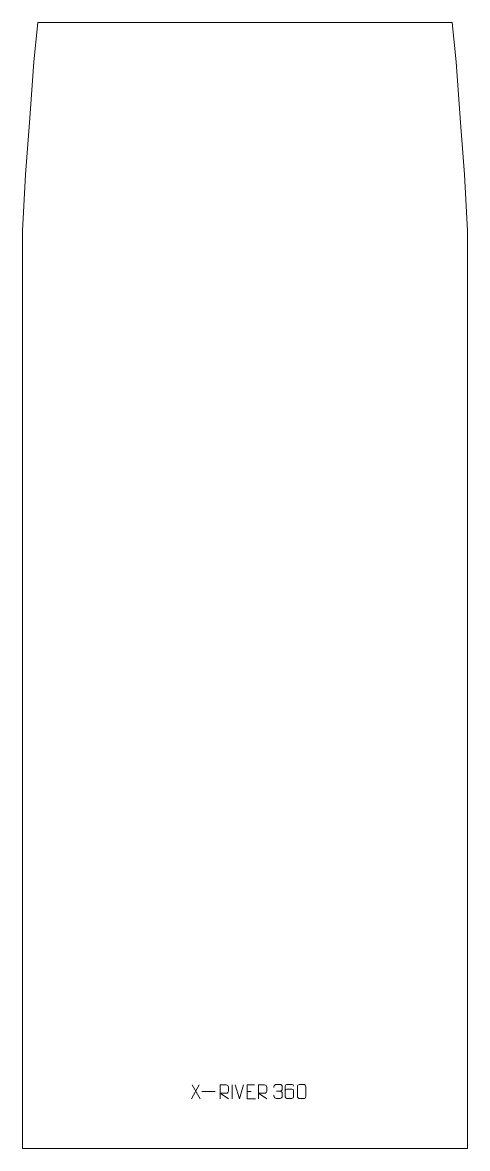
# Model space of a CAD drawing. Header units: millimetres. Extents: x -384 to 406, y -1309 to 691.
import ezdxf

# ---------------------------------------------------------------- set-up
doc = ezdxf.new("R2010")
doc.units = ezdxf.units.MM
doc.header["$MEASUREMENT"] = 0
doc.layers.add('layer 1', color=7, linetype='Continuous')

msp = doc.modelspace()

# ---------------------------------------------------------------- linework, layer by layer
at = {"layer": 'layer 1', "color": 242, "lineweight": 9}
msp.add_open_spline([(406.289, -1309.3548), (406.289, -1309.3548), (-383.7112, -1309.3548), (-383.7112, -1309.3548), (-383.7112, -1309.3548), (-383.7112, -1309.3548), (-383.7112, 320.6442), (-383.7112, 320.6442), (-383.7112, 320.6442), (-383.7112, 320.6442), (-378.7103, 420.643), (-378.7103, 420.643), (-378.7103, 420.643), (-378.7103, 420.643), (-370.7109, 520.643), (-370.7109, 520.643), (-370.7109, 520.643), (-370.7109, 520.643), (-363.7106, 620.643), (-363.7106, 620.643), (-363.7106, 620.643), (-363.7106, 620.643), (-356.7107, 690.6437), (-356.7107, 690.6437), (-356.7107, 690.6437), (-356.7107, 690.6437), (379.2885, 690.6437), (379.2885, 690.6437), (379.2885, 690.6437), (379.2885, 690.6437), (386.2884, 620.643), (386.2884, 620.643), (386.2884, 620.643), (386.2884, 620.643), (393.2883, 520.643), (393.2883, 520.643), (393.2883, 520.643), (393.2883, 520.643), (401.2881, 420.643), (401.2881, 420.643), (401.2881, 420.643), (401.2881, 420.643), (406.289, 320.6442), (406.289, 320.6442), (406.289, 320.6442), (406.289, 320.6442), (406.289, -1309.3548), (406.289, -1309.3548)], degree=3, knots=[0, 0, 0, 0, 0.076923077, 0.076923077, 0.076923077, 0.076923077, 0.153846154, 0.153846154, 0.153846154, 0.153846154, 0.230769231, 0.230769231, 0.230769231, 0.230769231, 0.307692308, 0.307692308, 0.307692308, 0.307692308, 0.384615385, 0.384615385, 0.384615385, 0.384615385, 0.461538462, 0.461538462, 0.461538462, 0.461538462, 0.538461538, 0.538461538, 0.538461538, 0.538461538, 0.615384615, 0.615384615, 0.615384615, 0.615384615, 0.692307692, 0.692307692, 0.692307692, 0.692307692, 0.769230769, 0.769230769, 0.769230769, 0.769230769, 0.846153846, 0.846153846, 0.846153846, 0.846153846, 1, 1, 1, 1], dxfattribs=at)
at = {"layer": 'layer 1', "color": 250, "lineweight": 9}
for points in [[(-70.0394, -1196.4324), (-70.0394, -1196.4324), (-83.78, -1221.3282), (-83.78, -1221.3282)], [(-82.3254, -1196.4324), (-82.3254, -1196.4324), (-68.5848, -1221.3859), (-68.5848, -1221.3859)], [(-11.455, -1196.4221), (-11.455, -1196.4221), (-11.455, -1221.3962), (-11.455, -1221.3962)], [(1.4215, -1221.4634), (1.4215, -1221.4634), (-5.9003, -1196.5098), (-5.9003, -1196.5098)], [(8.7434, -1196.5098), (8.7434, -1196.5098), (1.4216, -1221.4634), (1.4216, -1221.4634)], [(-65.6008, -1208.281), (-65.6008, -1208.281), (-41.6228, -1208.281), (-41.6228, -1208.281)], [(15.2535, -1207.9866), (15.2535, -1207.9866), (22.4216, -1207.9866), (22.4216, -1207.9866)], [(67.3032, -1207.4948), (67.3032, -1207.4948), (73.4996, -1207.4948), (73.4996, -1207.4948)]]:
    msp.add_open_spline(points, degree=3, dxfattribs=at)
for points, knots in [([(-32.7871, -1221.3859), (-32.7871, -1221.3859), (-32.7871, -1196.4324), (-32.7871, -1196.4324), (-32.7871, -1196.4324), (-29.1923, -1196.4324), (-25.5968, -1196.4324), (-22.0016, -1196.4324), (-22.0016, -1196.4324), (-19.6763, -1196.4701), (-18.119, -1197.9601), (-18.1231, -1200.3265), (-18.1231, -1200.3265), (-18.1235, -1202.362), (-18.1235, -1205.4214), (-18.1231, -1207.4574), (-18.1231, -1207.4574), (-18.1296, -1209.3329), (-19.9419, -1211.2747), (-21.9514, -1211.2938), (-21.9514, -1211.2938), (-21.9514, -1211.2938), (-32.7871, -1211.2938), (-32.7871, -1211.2938), (-32.7871, -1211.2938), (-32.7871, -1211.2938), (-18.1324, -1221.3859), (-18.1324, -1221.3859)], [0, 0, 0, 0, 0.125, 0.125, 0.125, 0.125, 0.25, 0.25, 0.25, 0.25, 0.375, 0.375, 0.375, 0.375, 0.5, 0.5, 0.5, 0.5, 0.625, 0.625, 0.625, 0.625, 0.75, 0.75, 0.75, 0.75, 1, 1, 1, 1]), ([(28.1274, -1196.1069), (28.1274, -1196.1069), (15.2535, -1196.1069), (15.2535, -1196.1069), (15.2535, -1196.1069), (15.2535, -1196.1069), (15.2535, -1221.0605), (15.2535, -1221.0605), (15.2535, -1221.0605), (15.2535, -1221.0605), (30.1193, -1221.0605), (30.1193, -1221.0605)], [0, 0, 0, 0, 0.25, 0.25, 0.25, 0.25, 0.5, 0.5, 0.5, 0.5, 1, 1, 1, 1]), ([(35.2129, -1221.3859), (35.2129, -1221.3859), (35.2129, -1196.4324), (35.2129, -1196.4324), (35.2129, -1196.4324), (38.8077, -1196.4324), (42.4032, -1196.4324), (45.9984, -1196.4324), (45.9984, -1196.4324), (48.3237, -1196.4701), (49.881, -1197.9601), (49.8769, -1200.3265), (49.8769, -1200.3265), (49.8765, -1202.362), (49.8765, -1205.4214), (49.8769, -1207.4574), (49.8769, -1207.4574), (49.8704, -1209.3329), (48.0581, -1211.2747), (46.0486, -1211.2938), (46.0486, -1211.2938), (46.0486, -1211.2938), (35.2129, -1211.2938), (35.2129, -1211.2938), (35.2129, -1211.2938), (35.2129, -1211.2938), (49.8676, -1221.3859), (49.8676, -1221.3859)], [0, 0, 0, 0, 0.125, 0.125, 0.125, 0.125, 0.25, 0.25, 0.25, 0.25, 0.375, 0.375, 0.375, 0.375, 0.5, 0.5, 0.5, 0.5, 0.625, 0.625, 0.625, 0.625, 0.75, 0.75, 0.75, 0.75, 1, 1, 1, 1]), ([(62.5935, -1201.2496), (62.5935, -1201.2496), (62.5935, -1199.3924), (62.5935, -1199.3924), (62.5935, -1199.3924), (62.5792, -1197.6505), (65.2437, -1195.5324), (67.3028, -1195.5551), (67.3028, -1195.5551), (69.3669, -1195.5551), (71.4309, -1195.5551), (73.4946, -1195.5551), (73.4946, -1195.5551), (75.6891, -1195.5463), (77.2874, -1197.3931), (77.3318, -1199.3052), (77.3318, -1199.3052), (77.3314, -1200.7403), (77.3314, -1202.1754), (77.3318, -1203.6109), (77.3318, -1203.6109), (77.2832, -1205.2644), (75.6806, -1207.4944), (73.4823, -1207.4844), (73.4823, -1207.4844), (75.686, -1207.4956), (77.294, -1209.2988), (77.348, -1211.3583), (77.348, -1211.3583), (77.3476, -1213.143), (77.3476, -1214.9277), (77.348, -1216.7128), (77.348, -1216.7128), (77.3581, -1218.7742), (75.3032, -1220.5373), (73.4823, -1220.5292), (73.4823, -1220.5292), (71.417, -1220.5289), (69.3518, -1220.5289), (67.2862, -1220.5292), (67.2862, -1220.5292), (65.1176, -1220.5177), (62.5866, -1218.1175), (62.568, -1216.6557), (62.568, -1216.6557), (62.568, -1216.6557), (62.568, -1214.7471), (62.568, -1214.7471)], [0, 0, 0, 0, 0.076923077, 0.076923077, 0.076923077, 0.076923077, 0.153846154, 0.153846154, 0.153846154, 0.153846154, 0.230769231, 0.230769231, 0.230769231, 0.230769231, 0.307692308, 0.307692308, 0.307692308, 0.307692308, 0.384615385, 0.384615385, 0.384615385, 0.384615385, 0.461538462, 0.461538462, 0.461538462, 0.461538462, 0.538461538, 0.538461538, 0.538461538, 0.538461538, 0.615384615, 0.615384615, 0.615384615, 0.615384615, 0.692307692, 0.692307692, 0.692307692, 0.692307692, 0.769230769, 0.769230769, 0.769230769, 0.769230769, 0.846153846, 0.846153846, 0.846153846, 0.846153846, 1, 1, 1, 1]), ([(97.6805, -1198.4987), (97.6564, -1197.1592), (96.3002, -1195.506), (94.7283, -1195.5403), (94.7283, -1195.5403), (91.7435, -1195.5406), (88.7583, -1195.5406), (85.7729, -1195.5403), (85.7729, -1195.5403), (84.5538, -1195.5254), (82.8256, -1196.963), (82.8206, -1198.4987), (82.8206, -1198.4987), (82.8209, -1204.8592), (82.8209, -1211.22), (82.8206, -1217.5807), (82.8206, -1217.5807), (82.8253, -1218.7436), (84.5538, -1220.5147), (85.7729, -1220.5391), (85.7729, -1220.5391), (88.7583, -1220.5388), (91.7435, -1220.5388), (94.7283, -1220.5391), (94.7283, -1220.5391), (96.0064, -1220.4953), (97.6761, -1218.8808), (97.6805, -1217.5807), (97.6805, -1217.5807), (97.6805, -1213.9974), (97.6805, -1210.4143), (97.6805, -1206.8316), (97.6805, -1206.8316), (97.642, -1205.3534), (96.0593, -1203.9205), (94.7283, -1203.9225), (94.7283, -1203.9225), (91.7435, -1203.9222), (88.7583, -1203.9222), (85.7729, -1203.9225), (85.7729, -1203.9225), (84.4434, -1203.9175), (82.8004, -1205.4248), (82.8421, -1206.8533)], [0, 0, 0, 0, 0.083333333, 0.083333333, 0.083333333, 0.083333333, 0.166666667, 0.166666667, 0.166666667, 0.166666667, 0.25, 0.25, 0.25, 0.25, 0.333333333, 0.333333333, 0.333333333, 0.333333333, 0.416666667, 0.416666667, 0.416666667, 0.416666667, 0.5, 0.5, 0.5, 0.5, 0.583333333, 0.583333333, 0.583333333, 0.583333333, 0.666666667, 0.666666667, 0.666666667, 0.666666667, 0.75, 0.75, 0.75, 0.75, 0.833333333, 0.833333333, 0.833333333, 0.833333333, 1, 1, 1, 1]), ([(108.1948, -1195.7435), (110.5609, -1195.7435), (112.9274, -1195.7435), (115.2939, -1195.7435), (115.2939, -1195.7435), (117.2744, -1195.7079), (119.3004, -1197.2022), (119.3275, -1199.6443), (119.3275, -1199.6443), (119.3271, -1205.4017), (119.3271, -1211.1595), (119.3275, -1216.9177), (119.3275, -1216.9177), (119.1854, -1219.2453), (117.479, -1220.7276), (115.2939, -1220.7384), (115.2939, -1220.7384), (112.9215, -1220.738), (110.5491, -1220.738), (108.1771, -1220.7384), (108.1771, -1220.7384), (106.2186, -1220.844), (104.2122, -1218.9561), (104.2236, -1216.9351), (104.2236, -1216.9351), (104.224, -1211.1545), (104.224, -1205.3742), (104.2236, -1199.5944), (104.2236, -1199.5944), (104.2279, -1197.4524), (106.005, -1195.7299), (108.1948, -1195.7435)], [0, 0, 0, 0, 0.111111111, 0.111111111, 0.111111111, 0.111111111, 0.222222222, 0.222222222, 0.222222222, 0.222222222, 0.333333333, 0.333333333, 0.333333333, 0.333333333, 0.444444444, 0.444444444, 0.444444444, 0.444444444, 0.555555556, 0.555555556, 0.555555556, 0.555555556, 0.666666667, 0.666666667, 0.666666667, 0.666666667, 0.777777778, 0.777777778, 0.777777778, 0.777777778, 1, 1, 1, 1])]:
    msp.add_open_spline(points, degree=3, knots=knots, dxfattribs=at)

doc.saveas('drawing.dxf')
